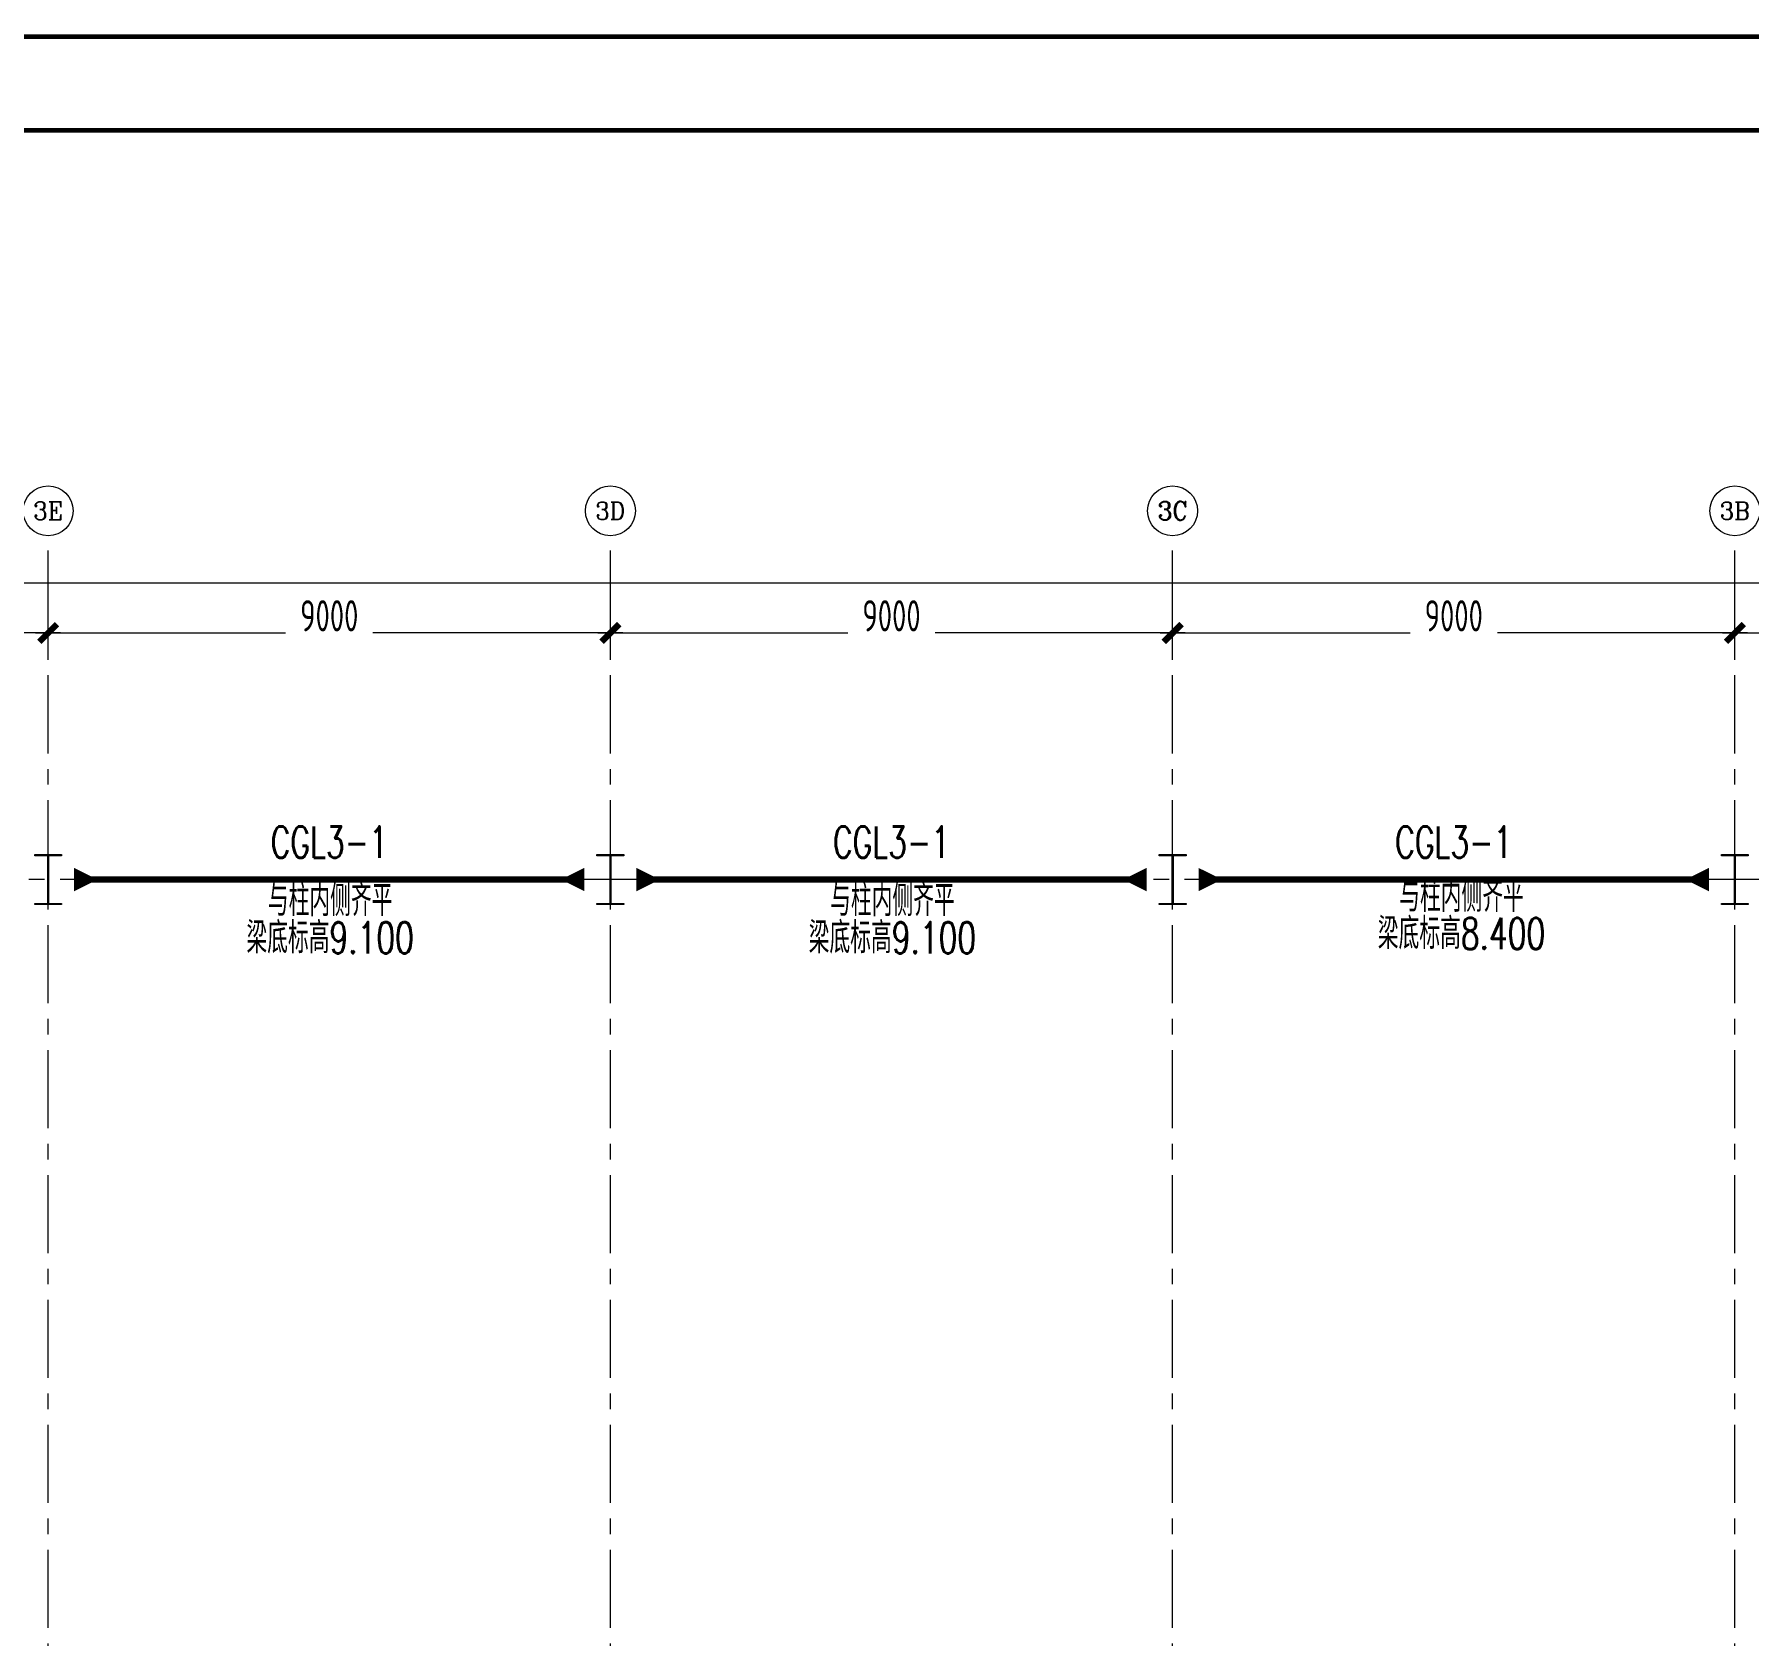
# Model space of a CAD drawing. Extents: x -1201378 to 2367219, y -619313 to 244905.
# Drawn here: x 780020 to 807463, y -195554 to -169915 of the extents above; entities that cross this region are included whole.
import ezdxf
from ezdxf.enums import TextEntityAlignment as Align

# ---------------------------------------------------------------- set-up
doc = ezdxf.new("R2010")
doc.units = 0
doc.header["$LTSCALE"] = 1000
doc.linetypes.add('CENTER', pattern=[2, 1.25, -0.25, 0.25, -0.25])
doc.layers.get('0').update_dxf_attribs({"linetype": 'CONTINUOUS'})
doc.layers.get('Defpoints').update_dxf_attribs({"linetype": 'CONTINUOUS'})
doc.layers.add('0-cxFrame', color=155, linetype='CONTINUOUS')
doc.layers.add('A-WINDOW', color=140, linetype='CONTINUOUS')
for name, color, linetype, lineweight in [('0-cxText', 131, 'CONTINUOUS', 25), ('S-axis', 111, 'CONTINUOUS', 0), ('S-bea', 40, 'CONTINUOUS', 0), ('S-col', 2, 'CONTINUOUS', 0), ('S-dote', 5, 'CENTER', 0), ('THIN', 7, 'CONTINUOUS', 0), ('梁', 4, 'CONTINUOUS', 18)]:
    doc.layers.add(name, color=color, linetype=linetype, lineweight=lineweight)
doc.styles.add('_TCH_AXIS', font='COMPLEX', dxfattribs={"bigfont": 'GBCBIG'})
doc.styles.add('cx_tuming', font='simhei.ttf')
doc.styles.add('cx_tuqian1', font='')
doc.styles.add('TSSD_Dimension', font='tssdeng.shx', dxfattribs={"width": 0.7, "bigfont": 'hztxt.shx'})
doc.styles.add('TSSD_Rein', font='tj-romans1.shx', dxfattribs={"width": 0.7, "bigfont": 'tj-hztxt.shx'})
doc.styles.add('黑体', font='simhei.ttf', dxfattribs={"width": 0.8})
doc.styles.get('cx_tuqian1').set_extended_font_data('SimSun')
doc.dimstyles.new('TSSD_200_200', dxfattribs={"dimtxt": 500, "dimasz": 200, "dimexe": 200, "dimexo": 500, "dimgap": 200, "dimtad": 1, "dimdec": 0, "dimzin": 0, "dimdsep": 46, "dimtxsty": 'TSSD_Dimension', "dimblk": 'ARCHTICK', "dimcen": 0, "dimdle": 200, "dimclrt": 7, "dimadec": 0, "dimazin": 0, "dimtfac": 1, "dimtdec": 0, "dimtix": 1, "dimtmove": 2, "dimatfit": 3, "dimfxl": 1, "dimtolj": 1, "dimtzin": 0, "dimarcsym": 0})

# ---------------------------------------------------------------- blocks, each defined once
blk = doc.blocks.new('w42343243')
at = {"layer": 'S-col'}
blk.add_lwpolyline([(-165069, 621020), (-164639, 621020), (-164639, 621002), (-164848, 621002), (-164848, 620238), (-164639, 620238), (-164639, 620220), (-165069, 620220), (-165069, 620238), (-164860, 620238), (-164860, 621002), (-165069, 621002)], close=True, dxfattribs=at)
blk = doc.blocks.new('42343')
at = {"layer": 'A-WINDOW'}
for p in [(0, 100), (9000, 100), (18000, 100), (27000, 100)]:
    blk.add_blockref('w42343243', p, dxfattribs=at)
blk = doc.blocks.new('_ArchTick')
at = {"color": 0, "linetype": 'ByBlock', "const_width": 0.5}
blk.add_lwpolyline([(-0.71, -0.71), (0.71, 0.71)], dxfattribs=at)
blk = doc.blocks.new('*D477')
at = {"layer": 'Defpoints', "color": 0, "transparency": 16777216}
for p in [(-119758, -279500), (-128758, -280358), (-119758, -280358)]:
    blk.add_point(p, dxfattribs=at)
at = {"layer": 'S-axis', "color": 0, "lineweight": -2, "transparency": 16777216}
for p, q in [((-128758, -279858), (-128758, -279300)), ((-119758, -279858), (-119758, -279300)), ((-128958, -279500), (-124957, -279500)), ((-119558, -279500), (-123560, -279500))]:
    blk.add_line(p, q, dxfattribs=at)
at = {"layer": 'S-axis', "color": 0, "lineweight": -2, "transparency": 16777216, "xscale": 200, "yscale": 200, "zscale": 200, "rotation": 180}
blk.add_blockref('_ArchTick', (-128758, -279500), dxfattribs=at)
at = {"layer": 'S-axis', "color": 0, "lineweight": -2, "transparency": 16777216, "xscale": 200, "yscale": 200, "zscale": 200}
blk.add_blockref('_ArchTick', (-119758, -279500), dxfattribs=at)
at = {"layer": 'S-axis', "color": 7, "transparency": 16777216, "insert": (-124258, -279225), "char_height": 500, "attachment_point": 5, "style": 'TSSD_Dimension'}
blk.add_mtext('\\A1;9000', dxfattribs=at)
blk = doc.blocks.new('*D478')
at = {"layer": 'Defpoints', "color": 0, "transparency": 16777216}
for p in [(-110758, -279500), (-119758, -280358), (-110758, -280358)]:
    blk.add_point(p, dxfattribs=at)
at = {"layer": 'S-axis', "color": 0, "lineweight": -2, "transparency": 16777216}
for p, q in [((-119758, -279858), (-119758, -279300)), ((-110758, -279858), (-110758, -279300)), ((-119958, -279500), (-115957, -279500)), ((-110558, -279500), (-114560, -279500))]:
    blk.add_line(p, q, dxfattribs=at)
at = {"layer": 'S-axis', "color": 0, "lineweight": -2, "transparency": 16777216, "xscale": 200, "yscale": 200, "zscale": 200, "rotation": 180}
blk.add_blockref('_ArchTick', (-119758, -279500), dxfattribs=at)
at = {"layer": 'S-axis', "color": 0, "lineweight": -2, "transparency": 16777216, "xscale": 200, "yscale": 200, "zscale": 200}
blk.add_blockref('_ArchTick', (-110758, -279500), dxfattribs=at)
at = {"layer": 'S-axis', "color": 7, "transparency": 16777216, "insert": (-115258, -279225), "char_height": 500, "attachment_point": 5, "style": 'TSSD_Dimension'}
blk.add_mtext('\\A1;9000', dxfattribs=at)
blk = doc.blocks.new('*D479')
at = {"layer": 'Defpoints', "color": 0, "transparency": 16777216}
for p in [(-101758, -279500), (-110758, -280358), (-101758, -280358)]:
    blk.add_point(p, dxfattribs=at)
at = {"layer": 'S-axis', "color": 0, "lineweight": -2, "transparency": 16777216}
for p, q in [((-110758, -279858), (-110758, -279300)), ((-101758, -279858), (-101758, -279300)), ((-110958, -279500), (-106957, -279500)), ((-101558, -279500), (-105560, -279500))]:
    blk.add_line(p, q, dxfattribs=at)
at = {"layer": 'S-axis', "color": 0, "lineweight": -2, "transparency": 16777216, "xscale": 200, "yscale": 200, "zscale": 200, "rotation": 180}
blk.add_blockref('_ArchTick', (-110758, -279500), dxfattribs=at)
at = {"layer": 'S-axis', "color": 0, "lineweight": -2, "transparency": 16777216, "xscale": 200, "yscale": 200, "zscale": 200}
blk.add_blockref('_ArchTick', (-101758, -279500), dxfattribs=at)
at = {"layer": 'S-axis', "color": 7, "transparency": 16777216, "insert": (-106258, -279225), "char_height": 500, "attachment_point": 5, "style": 'TSSD_Dimension'}
blk.add_mtext('\\A1;9000', dxfattribs=at)
blk = doc.blocks.new('*D480')
at = {"layer": 'Defpoints', "color": 0, "transparency": 16777216}
for p in [(-92758, -279500), (-101758, -280358), (-92758, -280358)]:
    blk.add_point(p, dxfattribs=at)
at = {"layer": 'S-axis', "color": 0, "lineweight": -2, "transparency": 16777216}
for p, q in [((-101758, -279858), (-101758, -279300)), ((-92758, -279858), (-92758, -279300)), ((-101958, -279500), (-97957, -279500)), ((-92558, -279500), (-96560, -279500))]:
    blk.add_line(p, q, dxfattribs=at)
at = {"layer": 'S-axis', "color": 0, "lineweight": -2, "transparency": 16777216, "xscale": 200, "yscale": 200, "zscale": 200, "rotation": 180}
blk.add_blockref('_ArchTick', (-101758, -279500), dxfattribs=at)
at = {"layer": 'S-axis', "color": 0, "lineweight": -2, "transparency": 16777216, "xscale": 200, "yscale": 200, "zscale": 200}
blk.add_blockref('_ArchTick', (-92758, -279500), dxfattribs=at)
at = {"layer": 'S-axis', "color": 7, "transparency": 16777216, "insert": (-97258, -279225), "char_height": 500, "attachment_point": 5, "style": 'TSSD_Dimension'}
blk.add_mtext('\\A1;9000', dxfattribs=at)
blk = doc.blocks.new('*D481')
at = {"layer": 'Defpoints', "color": 0, "transparency": 16777216}
for p in [(-83758, -279500), (-92758, -280358), (-83758, -280358)]:
    blk.add_point(p, dxfattribs=at)
at = {"layer": 'S-axis', "color": 0, "lineweight": -2, "transparency": 16777216}
for p, q in [((-92758, -279858), (-92758, -279300)), ((-83758, -279858), (-83758, -279300)), ((-92958, -279500), (-88957, -279500)), ((-83558, -279500), (-87560, -279500))]:
    blk.add_line(p, q, dxfattribs=at)
at = {"layer": 'S-axis', "color": 0, "lineweight": -2, "transparency": 16777216, "xscale": 200, "yscale": 200, "zscale": 200, "rotation": 180}
blk.add_blockref('_ArchTick', (-92758, -279500), dxfattribs=at)
at = {"layer": 'S-axis', "color": 0, "lineweight": -2, "transparency": 16777216, "xscale": 200, "yscale": 200, "zscale": 200}
blk.add_blockref('_ArchTick', (-83758, -279500), dxfattribs=at)
at = {"layer": 'S-axis', "color": 7, "transparency": 16777216, "insert": (-88258, -279225), "char_height": 500, "attachment_point": 5, "style": 'TSSD_Dimension'}
blk.add_mtext('\\A1;9000', dxfattribs=at)
blk = doc.blocks.new('*D483')
at = {"layer": 'Defpoints', "color": 0, "transparency": 16777216}
for p in [(-82958, -278700), (-268658, -280258), (-82958, -280258)]:
    blk.add_point(p, dxfattribs=at)
at = {"layer": 'S-axis', "color": 0, "lineweight": -2, "transparency": 16777216}
for p, q in [((-268658, -279758), (-268658, -278500)), ((-82958, -279758), (-82958, -278500)), ((-268858, -278700), (-176749, -278700)), ((-82758, -278700), (-174868, -278700))]:
    blk.add_line(p, q, dxfattribs=at)
at = {"layer": 'S-axis', "color": 0, "lineweight": -2, "transparency": 16777216, "xscale": 200, "yscale": 200, "zscale": 200, "rotation": 180}
blk.add_blockref('_ArchTick', (-268658, -278700), dxfattribs=at)
at = {"layer": 'S-axis', "color": 0, "lineweight": -2, "transparency": 16777216, "xscale": 200, "yscale": 200, "zscale": 200}
blk.add_blockref('_ArchTick', (-82958, -278700), dxfattribs=at)
at = {"layer": 'S-axis', "color": 7, "transparency": 16777216, "insert": (-175808, -278425), "char_height": 500, "attachment_point": 5, "style": 'TSSD_Dimension'}
blk.add_mtext('\\A1;185700', dxfattribs=at)
blk = doc.blocks.new('TK22.A0 L(Dragon)')
at = {"layer": '0-cxFrame', "color": 7, "const_width": 0.5}
blk.add_lwpolyline([(0, 0), (-1486, 0), (-1486, 841), (0, 841)], close=True, dxfattribs=at)
at = {"layer": '0-cxFrame', "const_width": 0.5}
blk.add_lwpolyline([(-80, 10), (-1466, 10), (-1466, 831), (-80, 831)], close=True, dxfattribs=at)
at = {"style": '黑体', "flags": 4}
blk.add_attdef('图幅', text='', height=3.3, dxfattribs=at).set_placement((-40, 3), align=Align.RIGHT)
at = {"layer": '0-cxText', "flags": 4}
for tag, height, style, p in [('建设单位', 3.5, 'cx_tuming', (-45, 240)), ('项目名称', 3.5, 'cx_tuming', (-45, 210)), ('子项名称', 3.5, 'cx_tuming', (-45, 180)), ('工程编号', 3.3, 'cx_tuqian1', (-35, 165)), ('图名1', 3.5, 'cx_tuming', (-45, 87)), ('图名2', 3.5, 'cx_tuming', (-45, 79)), ('图名3', 3.5, 'cx_tuming', (-45, 71)), ('出图日期', 3.3, 'cx_tuqian1', (-39, 60)), ('专业', 3.3, 'cx_tuqian1', (-55, 52)), ('图号', 3.3, 'cx_tuqian1', (-55, 44)), ('版次', 3.3, 'cx_tuqian1', (-20, 44))]:
    blk.add_attdef(tag, text='', height=height, dxfattribs=dict(at, style=style)).set_placement(p, align=Align.MIDDLE)
at = {"layer": 'Defpoints', "color": 6, "flags": 4}
for tag, height, style, p in [('tufu', 3.3, '黑体', (-12, 12)), ('dwfname', 4, 'cx_tuqian1', (-80, 3))]:
    blk.add_attdef(tag, text='', height=height, dxfattribs=dict(at, style=style)).set_placement(p, align=Align.RIGHT)
blk = doc.blocks.new('3#轴网')
at = {"layer": 'S-axis'}
for centre in [(-119758.5, -277544.2), (-110758.5, -277544.2), (-101758.5, -277544.2), (-92758.5, -277544.2)]:
    blk.add_circle(centre, 400, dxfattribs=at)
at = {"layer": 'S-dote'}
for p, q in [((-119758.5, -363428.2), (-119758.5, -277944.2)), ((-110758.5, -363428.2), (-110758.5, -277944.2)), ((-101758.5, -363428.2), (-101758.5, -277944.2)), ((-92758.5, -363428.2), (-92758.5, -277944.2)), ((-78316.2, -283448.2), (-273210.6, -283448.2))]:
    blk.add_line(p, q, dxfattribs=at)
at = {"layer": 'S-axis', "style": '_TCH_AXIS'}
for s, height, p, p2 in [('3E', 288.12, (-119998.6, -277688.3), (-119518.4, -277688.3)), ('3D', 282.17, (-111000.3, -277685.3), (-110516.6, -277685.3)), ('3C', 294.28, (-101996.7, -277691.4), (-101520.2, -277691.4)), ('3B', 282.17, (-93000.3, -277685.3), (-92516.6, -277685.3))]:
    blk.add_text(s, height=height, dxfattribs=at).set_placement(p, p2, align=Align.FIT)
at = {"layer": 'S-axis'}
for base, p1, p2, picture, middle in [((-82958.5, -278700.4), (-268658.5, -280258.4), (-82958.5, -280258.4), '*D483', (-175808.5, -278425.4)), ((-119758.5, -279500.4), (-128758.5, -280358.4), (-119758.5, -280358.4), '*D477', (-124258.5, -279225.4)), ((-110758.5, -279500.4), (-119758.5, -280358.4), (-110758.5, -280358.4), '*D478', (-115258.5, -279225.4)), ((-101758.5, -279500.4), (-110758.5, -280358.4), (-101758.5, -280358.4), '*D479', (-106258.5, -279225.4)), ((-92758.5, -279500.4), (-101758.5, -280358.4), (-92758.5, -280358.4), '*D480', (-97258.5, -279225.4)), ((-83758.5, -279500.4), (-92758.5, -280358.4), (-83758.5, -280358.4), '*D481', (-88258.5, -279225.4))]:
    dim = blk.add_linear_dim(base=base, p1=p1, p2=p2, angle=0, dimstyle='TSSD_200_200', dxfattribs=at)
    dim.commit()
    dim.dimension.update_dxf_attribs({"geometry": picture, "text_midpoint": middle, "dimtype": 161})

msp = doc.modelspace()

# ---------------------------------------------------------------- linework, layer by layer
at = {"layer": 'S-bea'}
for points in [[(780656.5, -183448.2, 375, 0, 0), (781031.5, -183448.2, 375, 0, 0)], [(788826.5, -183448.2, 375, 0, 0), (788451.5, -183448.2, 375, 0, 0)], [(789656.5, -183448.2, 375, 0, 0), (790031.5, -183448.2, 375, 0, 0)], [(797826.5, -183448.2, 375, 0, 0), (797451.5, -183448.2, 375, 0, 0)], [(798656.5, -183448.2, 375, 0, 0), (799031.5, -183448.2, 375, 0, 0)], [(806826.5, -183448.2, 375, 0, 0), (806451.5, -183448.2, 375, 0, 0)]]:
    msp.add_lwpolyline(points, format="xyseb", dxfattribs=at)
at = {"layer": '梁', "linetype": 'Continuous', "const_width": 100}
for points in [[(780656.5, -183448.2), (788826.5, -183448.2)], [(789656.5, -183448.2), (797826.5, -183448.2)], [(798656.5, -183448.2), (806826.5, -183448.2)]]:
    msp.add_lwpolyline(points, dxfattribs=at)

# ---------------------------------------------------------------- block references
at = {"layer": '0-cxFrame', "xscale": 150, "yscale": 150, "zscale": 150}
msp.add_blockref('TK22.A0 L(Dragon)', (835008.3, -296102.2), dxfattribs=at)
at = {"layer": 'S-axis'}
msp.add_blockref('3#轴网', (900000, 100000), dxfattribs=at)
at = {"layer": 'S-col'}
msp.add_blockref('42343', (945095.7, -804168.2), dxfattribs=at)

# ---------------------------------------------------------------- texts
at = {"layer": 'THIN', "style": 'TSSD_Rein', "width": 0.7}
for s, p in [('CGL3-1', (784741.5, -183248.2)), ('CGL3-1', (793741.5, -183248.2)), ('CGL3-1', (802741.5, -183248.2)), ('与柱内侧齐平', (784755.9, -184182.9)), ('与柱内侧齐平', (784755.9, -184182.9)), ('与柱内侧齐平', (793755.9, -184182.9)), ('与柱内侧齐平', (793755.9, -184182.9)), ('与柱内侧齐平', (802865.3, -184115.7)), ('梁底标高9.100', (784755.9, -184779.6)), ('梁底标高9.100', (784755.9, -184779.6)), ('梁底标高9.100', (793755.9, -184779.6)), ('梁底标高9.100', (793755.9, -184779.6)), ('梁底标高8.400', (802865.3, -184712.3))]:
    msp.add_text(s, height=500, dxfattribs=at).set_placement(p, align=Align.BOTTOM_CENTER)

doc.saveas('drawing.dxf')
